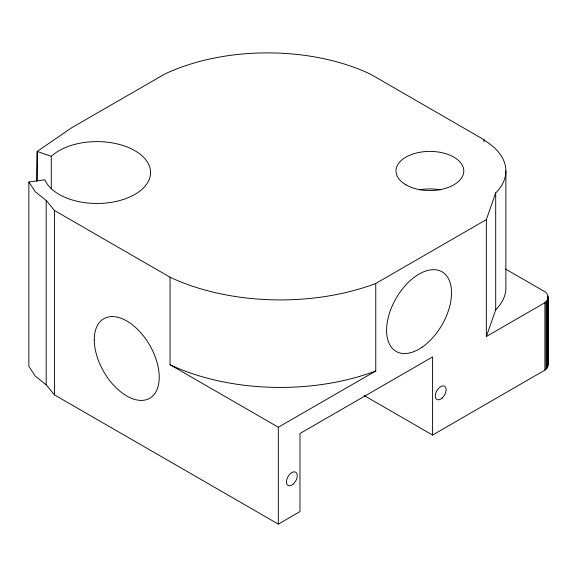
<?xml version="1.0" encoding="UTF-8"?>
<svg xmlns="http://www.w3.org/2000/svg" width="577" height="577" viewBox="0 0 577 577"><rect width="100%" height="100%" fill="white"/><g stroke="black" fill="none" stroke-linecap="round" stroke-linejoin="round"><path stroke-width="0.87" d="M36.683 181.084L37.209 151.412L71.433 127.914L164.647 74.094A162.303 93.705 0 0 1 370.34 74.094L484.016 139.721L484.016 141.524M505.668 269.106L543.556 290.981C549.391 293.13 549.391 301.338 543.556 303.48L486.346 336.514L486.346 219.628L495.701 192.913A75.998 43.881 0 0 0 483.627 139.944L484.016 139.721M364.051 395.483L432.591 435.051L544.904 370.124L546.953 368.133L548.15 364.736L548.15 297.234M486.346 336.514L495.701 309.799A75.998 43.881 0 0 0 505.885 287.858L505.885 170.972M37.209 181.099L37.209 151.412L51.281 156.389A53.589 30.934 0 0 1 135.833 151.232A53.589 30.934 0 0 1 122.576 199.714A53.589 30.934 0 0 1 44.883 179.779L28.85 182L35.413 191.86L46.174 200.407L54.447 210.482L170.064 277.227A174.29 100.629 0 0 0 375.757 283.48L486.346 219.628M170.064 277.227L170.064 364.736L278.323 427.24L375.757 370.989L375.757 283.48M28.85 182L28.85 366.388L35.413 376.247L46.174 384.794L54.447 394.87L278.323 524.118L299.975 511.619L299.975 433.493L432.591 356.925L432.591 435.051M548.013 363.575L548.15 364.736M548.013 296.073L548.013 365.897M547.616 299.528L547.616 367.037M546.953 300.624L546.953 368.133M546.044 301.663L546.044 369.172M544.904 302.622L544.904 370.124M495.701 192.913L495.701 309.799M278.323 427.24L278.323 524.118M54.447 210.482L54.447 394.87M51.281 156.389L51.281 188.766M46.174 200.407L46.174 384.794M375.757 370.989A174.29 100.629 0 0 1 170.064 364.736M419.414 189.862A33.899 19.575 0 0 1 440.352 189.862M94.275 339.738A45.929 26.52 60 0 0 142.995 400.337A45.929 26.52 60 0 0 142.995 335.381A45.929 26.52 60 0 0 94.275 339.738M422.155 347.152A45.929 26.52 -60 0 0 445.509 274.573A45.929 26.52 -60 0 0 389.511 313.095A45.929 26.52 -60 0 0 422.155 347.152M442.112 398.094A7.652 4.421 -60 0 0 444.535 386.237A7.652 4.421 -60 0 0 435.484 394.264A7.652 4.421 -60 0 0 442.112 398.094M293.253 484.031A7.652 4.421 -60 0 0 295.684 472.174A7.652 4.421 -60 0 0 286.625 480.208A7.652 4.421 -60 0 0 293.253 484.031M405.912 184.813A33.899 19.575 0 0 0 462.631 176.043A33.899 19.575 0 0 0 421.109 152.068A33.899 19.575 0 0 0 405.912 184.813"/></g></svg>
